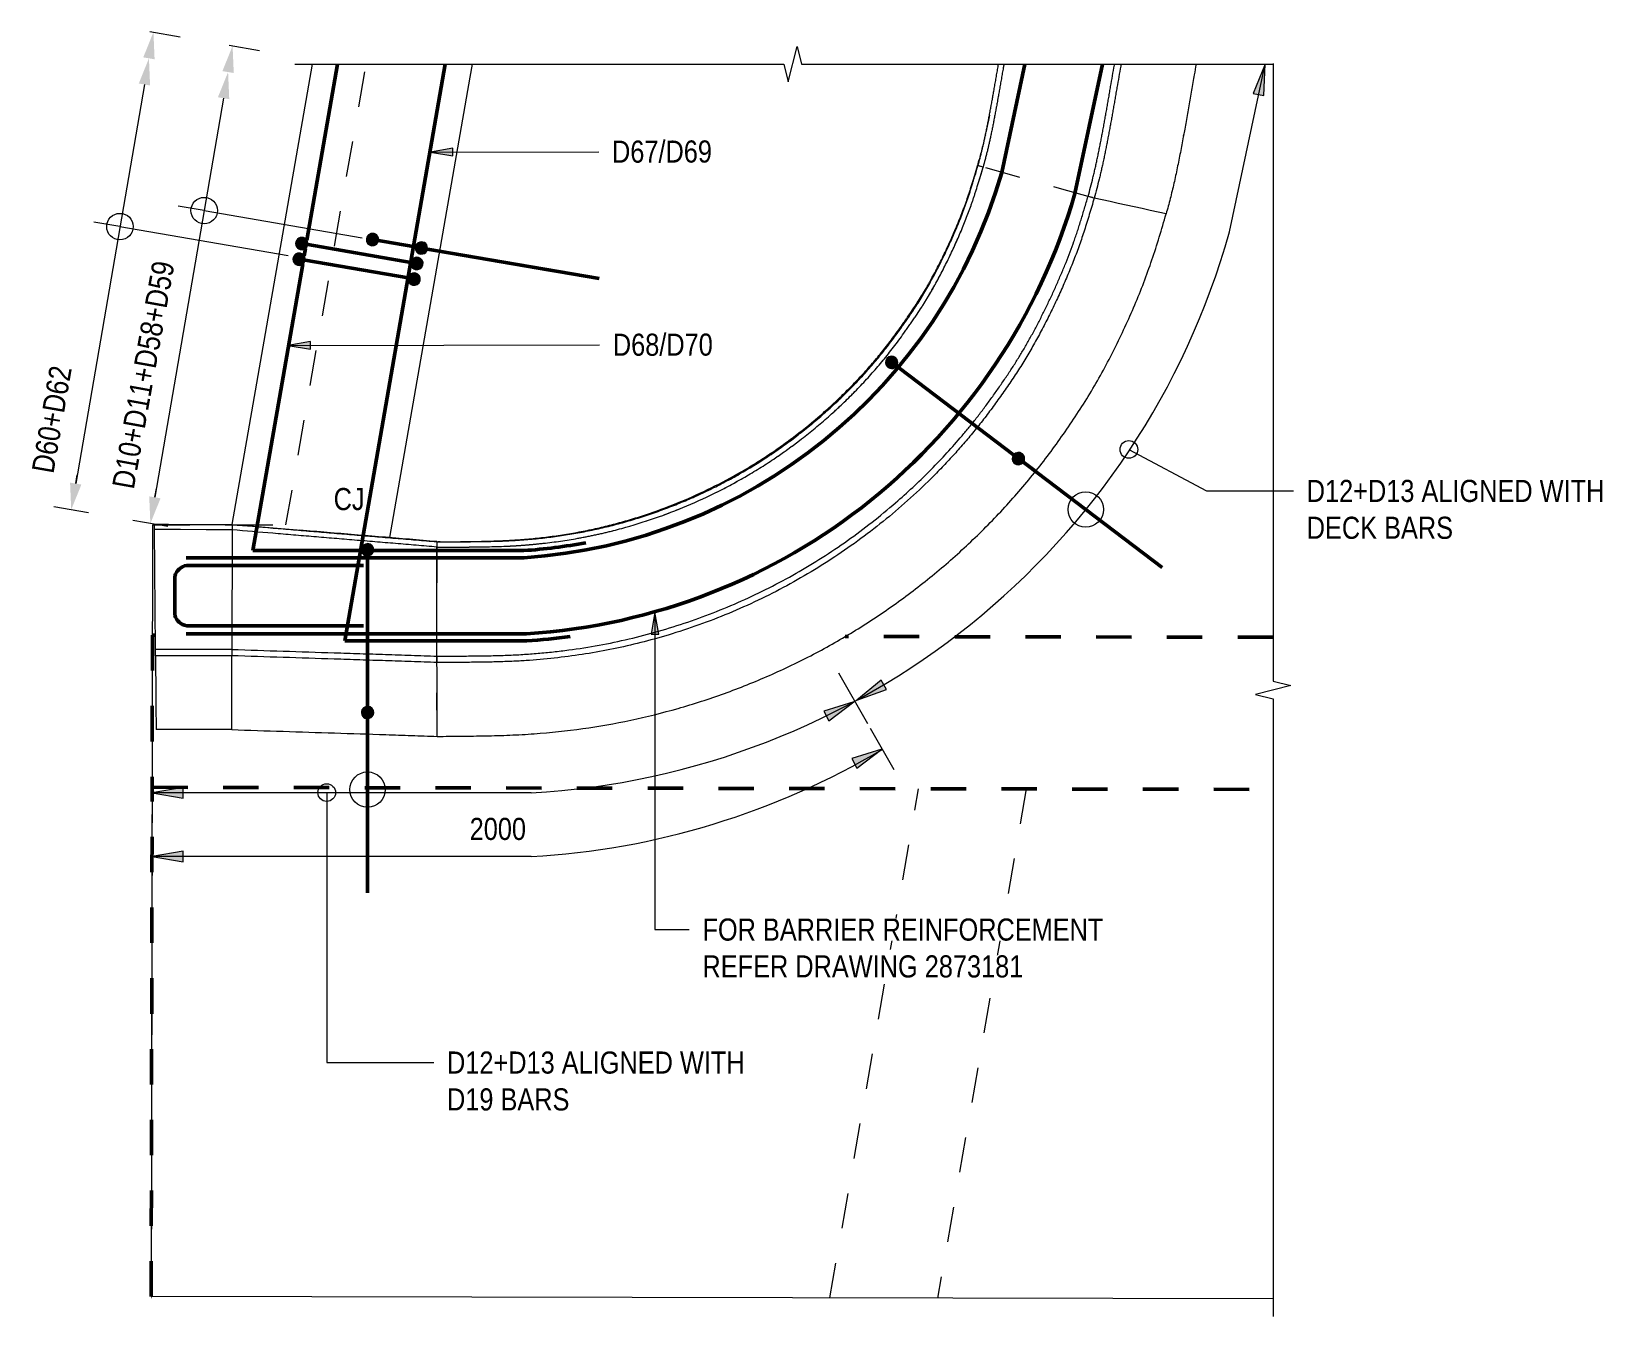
# Model space of a CAD drawing. Header units: metres. Extents: x 0 to 21, y 3 to 546.
# Drawn here: x 12.49 to 16.956, y 507.685 to 511.317 of the extents above; entities that cross this region are included whole.
import ezdxf

# ---------------------------------------------------------------- set-up
doc = ezdxf.new("R2010")
doc.units = ezdxf.units.M
doc.linetypes.add('JacobsDash', pattern=[0.0045, 0.003, -0.0015])
for name, color, linetype, lineweight in [('A-ANNO-NOTE', 7, 'Continuous', 9), ('A-DETL', 7, 'Continuous', 13), ('A-DETL-GENF', 7, 'Continuous', 9), ('A-FLOR', 7, 'Continuous', 50), ('A-FLOR-HDLN', 7, 'JacobsDash', 18), ('A-WALL', 7, 'Continuous', 50), ('G-ANNO-TEXT', 7, 'Continuous', 9), ('S-BEAM', 7, 'Continuous', 50), ('S-BEAM-HDLN', 7, 'JacobsDash', 18)]:
    doc.layers.add(name, color=color, linetype=linetype, lineweight=lineweight)
doc.styles.add('Arial Narrow_2', font='ARIALN.TTF', dxfattribs={"height": 0.0625})

# ---------------------------------------------------------------- blocks, each defined once
blk = doc.blocks.new('North_Wall - North_Wall-6845343-DRG-2873136 - DETAIL C')
at = {"layer": 'A-WALL', "lineweight": 13}
for p, q in [((-1141.9428, 509.9239), (-1141.7161, 511.2252)), ((-1141.2644, 511.2252), (-1141.2708, 511.1886)), ((-1141.2643, 511.2252), (-1141.2707, 511.1886)), ((-1141.2707, 511.1886), (-1141.4976, 509.8866)), ((-1141.2708, 511.1886), (-1141.4976, 509.8866)), ((-1141.9278, 509.9227), (-1141.5126, 509.8878))]:
    blk.add_line(p, q, dxfattribs=at)
at = {"layer": 'A-WALL', "lineweight": 13, "flags": 128}
for points in [[(-1141.9427, 509.9239), (-1141.9353, 509.9233), (-1141.9278, 509.9227)], [(-1141.5126, 509.8878), (-1141.5051, 509.8872), (-1141.4976, 509.8866)]]:
    blk.add_lwpolyline(points, dxfattribs=at)
blk = doc.blocks.new('B_Det_Reinf_Bar Section_2D - Reo Dot_Scale 25_Cog End-2355448-DRG-2873136 - DETAIL C')
at = {"layer": 'A-DETL-GENF'}
blk.add_hatch(color=256, dxfattribs=at).paths.add_polyline_path([(-1141.5586, 509.8348), (-1141.5541, 509.8358), (-1141.5501, 509.8379), (-1141.5467, 509.841), (-1141.5442, 509.8448), (-1141.5429, 509.8492), (-1141.5427, 509.8538), (-1141.5436, 509.8582), (-1141.5458, 509.8623), (-1141.5488, 509.8656), (-1141.5527, 509.8681), (-1141.557, 509.8695), (-1141.5616, 509.8697), (-1141.5661, 509.8687), (-1141.5701, 509.8666), (-1141.5735, 509.8635), (-1141.576, 509.8597), (-1141.5773, 509.8553), (-1141.5775, 509.8507), (-1141.5765, 509.8463), (-1141.5744, 509.8422), (-1141.5714, 509.8389), (-1141.5675, 509.8364), (-1141.5632, 509.835)])
for start, end in [(334.9467, 154.9467), (154.9467, 334.9467)]:
    blk.add_arc((-1141.5601, 509.8522), 0.0175, start, end, dxfattribs=at)
blk = doc.blocks.new('CS_DET_Rebar Tagging1 - Scale 50-7587887-DRG-2873136 - DETAIL C')
at = {"layer": 'A-DETL-GENF', "lineweight": 13}
blk.add_line((-1141.5601, 509.1741), (-1141.5601, 509.1018), dxfattribs=at)
blk.add_circle((-1141.5601, 509.1741), 0.05, dxfattribs=at)
blk = doc.blocks.new('CS_DET_Rebar Tagging1 - Scale 50-7587895-DRG-2873136 - DETAIL C')
at = {"layer": 'A-DETL-GENF', "lineweight": 13}
blk.add_line((-1139.5299, 509.9662), (-1139.506, 509.9481), dxfattribs=at)
blk.add_circle((-1139.5299, 509.9662), 0.05, dxfattribs=at)
blk = doc.blocks.new('B_Det_Reinf_Bar Section_2D - Reo Dot_Scale 25_Cog End-6466701-DRG-2873136 - DETAIL C')
at = {"layer": 'A-DETL-GENF'}
blk.add_hatch(color=256, dxfattribs=at).paths.add_polyline_path([(-1141.546, 510.7119), (-1141.5415, 510.7125), (-1141.5373, 510.7143), (-1141.5337, 510.7171), (-1141.5309, 510.7208), (-1141.5292, 510.725), (-1141.5286, 510.7295), (-1141.5292, 510.734), (-1141.531, 510.7383), (-1141.5338, 510.7419), (-1141.5374, 510.7446), (-1141.5416, 510.7464), (-1141.5462, 510.7469), (-1141.5507, 510.7463), (-1141.5549, 510.7445), (-1141.5585, 510.7417), (-1141.5613, 510.7381), (-1141.563, 510.7339), (-1141.5636, 510.7293), (-1141.563, 510.7248), (-1141.5612, 510.7206), (-1141.5584, 510.717), (-1141.5548, 510.7142), (-1141.5505, 510.7125)])
for start, end in [(105.2872, 285.2872), (285.2872, 105.2872)]:
    blk.add_arc((-1141.5461, 510.7294), 0.0175, start, end, dxfattribs=at)
blk = doc.blocks.new('T2DExtentArrowReinf1 - Extent-8597920-DRG-2873136 - DETAIL C')
at = {"layer": 'A-DETL-GENF'}
for p, q in [((-1141.9514, 511.2786), (-1141.8656, 511.2638)), ((-1141.967, 511.129), (-1142.1612, 510.0006)), ((-1142.0217, 510.8113), (-1141.5755, 510.7345)), ((-1142.1633, 509.9249), (-1142.1739, 509.9267))]:
    blk.add_line(p, q, dxfattribs=at)
blk = doc.blocks.new('T2DExtentArrowReinf1 - Extent-7587941-DRG-2873136 - DETAIL C')
at = {"layer": 'A-DETL-GENF'}
for p, q in [((-1142.1752, 511.3174), (-1142.0893, 511.3026)), ((-1142.1908, 511.1679), (-1142.385, 510.0395)), ((-1142.2599, 510.766), (-1141.7843, 510.6842)), ((-1142.3871, 509.9637), (-1142.3977, 509.9656))]:
    blk.add_line(p, q, dxfattribs=at)
blk = doc.blocks.new('CS_DET_BreakLine_ViewScale - Std Break-7449583-DRG-2873136 - DETAIL C')
at = {"layer": 'A-DETL-GENF'}
for p, q in [((-1140.3707, 511.1752), (-1140.3457, 511.2752)), ((-1140.3457, 511.2752), (-1140.3332, 511.2252)), ((-1141.766, 511.2252), (-1140.3832, 511.2252)), ((-1140.3832, 511.2252), (-1140.3707, 511.1752)), ((-1140.3332, 511.2252), (-1139.0002, 511.2252))]:
    blk.add_line(p, q, dxfattribs=at)
blk = doc.blocks.new('CS_DET_BreakLine_ViewScale - Std Break-7587857-DRG-2873136 - DETAIL C')
at = {"layer": 'A-DETL-GENF'}
for p, q in [((-1139.0003, 511.227), (-1139.0003, 509.4809)), ((-1138.9503, 509.4684), (-1139.0503, 509.4434)), ((-1139.0003, 509.4809), (-1138.9503, 509.4684)), ((-1139.0503, 509.4434), (-1139.0003, 509.4309)), ((-1139.0003, 509.4309), (-1139.0003, 507.6848))]:
    blk.add_line(p, q, dxfattribs=at)
blk = doc.blocks.new('CS_Arrowhead - CS_Arrowhead-2458042-DRG-2873136 - DETAIL C')
at = {"layer": 'A-ANNO-NOTE'}
blk.add_hatch(color=256, dxfattribs=at).paths.add_polyline_path([(-1139.026, 511.1364), (-1139.0562, 511.1428), (-1139.0229, 511.2252)])
at = {"layer": 'A-ANNO-NOTE', "lineweight": 13}
for p, q in [((-1139.0229, 511.2252), (-1139.0562, 511.1428)), ((-1139.026, 511.1364), (-1139.0229, 511.2252)), ((-1139.0562, 511.1428), (-1139.026, 511.1364))]:
    blk.add_line(p, q, dxfattribs=at)
blk = doc.blocks.new('CS_Arrowhead - CS_Arrowhead-6323874-DRG-2873136 - DETAIL C')
at = {"layer": 'A-ANNO-NOTE'}
blk.add_hatch(color=256, dxfattribs=at).paths.add_polyline_path([(-1140.0933, 509.4574), (-1140.1768, 509.4272), (-1140.1086, 509.4841)])
at = {"layer": 'A-ANNO-NOTE', "lineweight": 13}
for p, q in [((-1140.1086, 509.4841), (-1140.1768, 509.4272)), ((-1140.0933, 509.4574), (-1140.1086, 509.4841)), ((-1140.1768, 509.4272), (-1140.0933, 509.4574))]:
    blk.add_line(p, q, dxfattribs=at)

msp = doc.modelspace()

# ---------------------------------------------------------------- hatches: boundary and pattern name
at = {"layer": 'A-ANNO-NOTE', "lineweight": 5}
for points in [[(12.8376174, 511.2390481), (12.8343249, 511.3157177), (12.8055884, 511.244561), (12.8248954, 511.2412379)], [(13.061368, 511.2002013), (13.0580755, 511.2768709), (13.0293389, 511.2057142), (13.048646, 511.2023911)], [(12.8248954, 511.165135), (12.8216029, 511.2418046), (12.7928664, 511.1706479)], [(13.048646, 511.1262882), (13.0453535, 511.2029578), (13.0166169, 511.1318011)], [(12.6019364, 509.9655712), (12.6306729, 510.0367279), (12.5986439, 510.0422408)], [(12.825687, 509.9267244), (12.8544235, 509.9978811), (12.8223945, 510.0033939)]]:
    msp.add_hatch(color=256, dxfattribs=at).paths.add_polyline_path(points)
at = {"layer": 'G-ANNO-TEXT'}
for points in [[(13.6179335, 510.9768486), (13.6804559, 510.9659558), (13.6804109, 510.9879966)], [(13.2155799, 510.4300321), (13.2781023, 510.4191393), (13.2780573, 510.4411801)], [(14.252119, 509.6763747), (14.2410985, 509.6138747), (14.2631394, 509.6138747)]]:
    msp.add_hatch(color=256, dxfattribs=at).paths.add_polyline_path(points)

# ---------------------------------------------------------------- linework, layer by layer
at = {"layer": 'A-ANNO-NOTE'}
for p, q in [((12.9777013, 510.8113279), (12.9037882, 510.8240499)), ((12.7394765, 510.7660815), (12.6655634, 510.7788035)), ((12.6146584, 510.0394843), (12.6188991, 510.064122)), ((12.838409, 510.0006375), (12.8426496, 510.0252752)), ((12.6512119, 509.9570899), (12.552661, 509.9740525)), ((12.8749624, 509.9182431), (12.7764116, 509.9352057))]:
    msp.add_line(p, q, dxfattribs=at)
for centre in [(12.9779387, 510.811287), (12.9779387, 510.811287), (12.739714, 510.7660406), (12.739714, 510.7660406)]:
    msp.add_circle(centre, 0.0375, dxfattribs=at)
at = {"layer": 'A-DETL', "lineweight": 50}
for p, q in [((13.3548561, 511.2251648), (13.2682041, 510.7278029)), ((13.3753637, 509.5950065), (13.6593751, 511.2251648)), ((13.2708417, 510.7151746), (13.561886, 510.6644679)), ((13.5745267, 510.7086017), (13.4535383, 510.7294264)), ((13.264099, 510.7042403), (13.2604948, 510.6835533)), ((13.2632129, 510.6708619), (13.5543336, 510.620754)), ((14.0942383, 510.6190387), (13.591629, 510.7055483)), ((13.9561476, 510.6429168), (13.6087584, 510.7027098)), ((13.256358, 510.6598091), (13.1152716, 509.8500065)), ((15.2657118, 510.1209005), (14.9209928, 510.382319)), ((15.6859152, 509.8022383), (15.2795501, 510.1104062)), ((15.3273578, 510.0741511), (15.2933885, 510.0999118)), ((13.8812438, 509.8500065), (13.1152716, 509.8500065)), ((13.4395331, 509.4096142), (13.4395331, 509.8522466)), ((13.8894975, 509.5950065), (13.3753637, 509.5950065)), ((13.4395331, 508.8822466), (13.4395331, 509.3922466)), ((13.4395331, 509.3422466), (13.4395331, 509.3747492))]:
    msp.add_line(p, q, dxfattribs=at)
at = {"layer": 'A-DETL', "color": 252, "lineweight": 50, "true_color": 0x888888}
for p, q in [((15.2323264, 510.9188182), (15.2974424, 511.2251648)), ((15.4389176, 510.8592775), (15.5166893, 511.2251648)), ((13.8819155, 509.8300065), (12.9269155, 509.8300065)), ((12.8950618, 509.7776973), (12.8950618, 509.6677119)), ((13.4284702, 509.8076973), (12.9284702, 509.8076973)), ((13.4284702, 509.6377119), (12.9284702, 509.6377119)), ((13.888873, 509.6150065), (12.9269155, 509.6150065))]:
    msp.add_line(p, q, dxfattribs=at)
at = {"layer": 'A-DETL'}
for p, q in [((15.8759466, 510.7509568), (15.9767426, 511.2251648)), ((14.8538093, 509.3602385), (14.7717809, 509.5034039)), ((14.9283805, 509.2300881), (14.8612664, 509.3472234)), ((13.9021496, 509.1650065), (12.8305684, 509.1650065)), ((13.9021496, 508.9850065), (12.8305684, 508.9850065))]:
    msp.add_line(p, q, dxfattribs=at)
at = {"layer": 'A-DETL', "color": 252, "lineweight": 50, "true_color": 0x888888}
for centre, radius, start, end in [((13.7809018, 511.3371268), 1.5105018, 273.8344765, 343.9227251), ((13.7809018, 511.3371268), 1.7255018, 273.5875577, 343.9227251), ((12.9331882, 509.7688412), 0.0391414, 96.9231507, 166.9231507), ((12.9331882, 509.6765679), 0.0391414, 193.0768493, 263.0768493)]:
    msp.add_arc(centre, radius, start, end, dxfattribs=at)
at = {"layer": 'A-DETL'}
for centre, end in [((13.7809018, 511.3371268), 344.3689769), ((13.7809018, 511.1571268), 300.8019378)]:
    msp.add_arc(centre, 2.1755018, 273.1949363, end, dxfattribs=at)
at = {"layer": 'A-DETL', "lineweight": 50}
for radius, start, end in [(1.4905018, 273.8601265, 280.6487194), (1.7455018, 273.5669387, 277.6164689)]:
    msp.add_arc((13.7809018, 511.3371268), radius, start, end, dxfattribs=at)
at = {"layer": 'A-FLOR', "lineweight": 13}
for p, q in [((15.7461676, 511.0232082), (15.7467938, 511.0266168)), ((15.1795127, 510.9341751), (15.1650907, 510.9383478)), ((15.1651974, 510.9389287), (15.1678464, 510.9533482)), ((15.4936829, 510.8467309), (15.4763794, 510.8514041)), ((12.8287782, 507.7407078), (12.8328512, 509.9225861)), ((12.8328512, 509.9225861), (12.8371685, 509.9225886)), ((12.8372739, 509.9093552), (12.8371544, 509.9243574)), ((12.8399734, 509.5704811), (12.8372743, 509.9093056)), ((13.0568141, 509.9085153), (13.0561032, 509.5706246)), ((13.0568141, 509.9085153), (13.056672, 509.840977)), ((13.0568149, 509.9089127), (13.0568142, 509.9085838)), ((13.0568465, 509.9239139), (13.0568149, 509.9089127)), ((13.0694167, 509.9227247), (13.0706142, 509.9227254)), ((13.6364437, 509.8597296), (13.6365288, 509.8747295)), ((13.6445486, 509.8747664), (13.6386976, 509.8747349)), ((13.6356459, 509.6574482), (13.6364437, 509.8597296)), ((12.8401166, 509.5525072), (12.8399738, 509.5704315)), ((13.056102, 509.5700436), (13.0560642, 509.552071)), ((13.0561032, 509.5706021), (13.056102, 509.5700436)), ((13.6362733, 509.3458479), (13.6362606, 509.3480359)), ((13.6363959, 509.3247315), (13.6362999, 509.3412709)), ((15.9993447, 507.7347893), (12.8287782, 507.7407078))]:
    msp.add_line(p, q, dxfattribs=at)
at = {"layer": 'A-FLOR', "lineweight": 13, "flags": 128}
for points in [[(15.6969574, 510.801964), (15.6743768, 510.8069369), (15.6517958, 510.8119099), (15.6292143, 510.816883), (15.6066323, 510.8218562), (15.5840499, 510.8268295), (15.5614671, 510.8318029), (15.5388838, 510.8367764), (15.5163001, 510.84175), (15.4937154, 510.8467219)], [(13.0568149, 509.9089127), (12.9836142, 509.909066), (12.9104255, 509.9092124), (12.8372739, 509.9093552)], [(13.6352014, 509.8752346), (13.6352013, 509.8752612), (13.6352013, 509.8752878), (13.6352012, 509.8753145), (13.6352012, 509.8753411), (13.6352011, 509.8753677)], [(13.6352015, 509.8751547), (13.6352169, 509.8676497), (13.6352322, 509.8601448)], [(13.635629, 509.6657337), (13.635547, 509.7058959), (13.6353896, 509.7830203), (13.6352322, 509.8601448)], [(13.6358618, 509.5516472), (13.6357044, 509.6287716), (13.635646, 509.6573987)], [(13.056102, 509.5700436), (12.9480311, 509.5702683), (12.8399734, 509.5704811)], [(12.840117, 509.5524576), (12.8403008, 509.5293784), (12.8404851, 509.5062496), (12.8406693, 509.4831208), (12.8408536, 509.459992), (12.8410378, 509.4368631), (12.841222, 509.4137343), (12.8414063, 509.3906055), (12.8415905, 509.3674767), (12.8417748, 509.3443479)], [(13.0556263, 509.3439162), (13.0556749, 509.3670445), (13.0557236, 509.3901728), (13.0557723, 509.4133011), (13.0558209, 509.4364294), (13.0558696, 509.4595577), (13.0559182, 509.4826861), (13.0559669, 509.5058144), (13.0560155, 509.5289427), (13.0560642, 509.552071)], [(13.6358621, 509.5515231), (13.6358802, 509.5426602), (13.6358985, 509.5336732)], [(13.6363248, 509.3248312), (13.6362774, 509.3480359), (13.6362301, 509.3712406), (13.6361827, 509.3944452), (13.6361353, 509.4176499), (13.636088, 509.4408546), (13.6360406, 509.4640592), (13.6359933, 509.4872639), (13.6359459, 509.5104685), (13.6358988, 509.5335525)]]:
    msp.add_lwpolyline(points, dxfattribs=at)
at = {"layer": 'A-FLOR', "lineweight": 13}
for points, knots in [([(15.1650907, 510.9383478), (15.1670742, 510.9454536), (15.1695034, 510.9544311), (15.1723405, 510.9653298), (15.1742203, 510.9726646), (15.1764639, 510.9816321), (15.178546, 510.9902583), (15.1801214, 510.9969832), (15.1816203, 511.0035202), (15.1835914, 511.0123916), (15.1856849, 511.02215), (15.1874428, 511.0305094), (15.1892528, 511.0392071), (15.1914194, 511.0497823), (15.1939122, 511.0622499), (15.1962455, 511.0742567), (15.1986965, 511.0872198), (15.2006226, 511.0975969), (15.2019461, 511.1047729), (15.2028467, 511.1096643), (15.2039382, 511.115607), (15.2049663, 511.1212435), (15.2057534, 511.125592), (15.20651, 511.1297983), (15.2074848, 511.1352699), (15.2086971, 511.1421391), (15.2099651, 511.1493674), (15.2116739, 511.1591405), (15.2138408, 511.1715807), (15.2160578, 511.1843215), (15.2178692, 511.1947077), (15.219668, 511.2050035), (15.2214491, 511.2151815), (15.2227666, 511.2227146), (15.2232013, 511.2252006)], [-1, -1, -1, -1, -0.9990234375, -0.99877929688, -0.99853515625, -0.998046875, -0.99755859375, -0.99731445312, -0.9970703125, -0.99658203125, -0.99609375, -0.99584960938, -0.99560546875, -0.9951171875, -0.99462890625, -0.994140625, -0.99365234375, -0.9931640625, -0.99304199219, -0.99291992188, -0.99267578125, -0.99243164062, -0.99230957031, -0.9921875, -0.99194335938, -0.99169921875, -0.99145507812, -0.9912109375, -0.99072265625, -0.990234375, -0.98999023438, -0.98974609375, -0.9892578125, -0.9890162412, -0.9890162412, -0.9890162412, -0.9890162412]), ([(15.238423, 511.2251746), (15.2378319, 511.2217933), (15.2363587, 511.2133699), (15.2339748, 511.1997474), (15.2312563, 511.1841756), (15.2285922, 511.1688642), (15.2264251, 511.1564238), (15.2247145, 511.14664), (15.2234448, 511.1394017), (15.222229, 511.1325125), (15.22125, 511.1270175), (15.2204892, 511.1227878), (15.2196986, 511.1184198), (15.218667, 511.1127644), (15.2175735, 511.1068111), (15.2166721, 511.101915), (15.2153464, 511.0947274), (15.2134152, 511.0843224), (15.2109528, 511.0712985), (15.2086027, 511.0592055), (15.2060953, 511.046665), (15.2039174, 511.0360347), (15.2020996, 511.0272996), (15.200332, 511.0188938), (15.1982221, 511.009059), (15.1962288, 511.0000874), (15.1947081, 510.9934555), (15.1931118, 510.9866408), (15.1910041, 510.977909), (15.1887365, 510.9688456), (15.1868382, 510.9614389), (15.1839724, 510.9504296), (15.1815177, 510.9413579), (15.1795127, 510.9341751)], [0.98892865394, 0.98892865394, 0.98892865394, 0.98892865394, 0.9892578125, 0.98974609375, 0.990234375, 0.99072265625, 0.9912109375, 0.99145507812, 0.99169921875, 0.99194335938, 0.9921875, 0.99230957031, 0.99243164062, 0.99267578125, 0.99291992188, 0.99304199219, 0.9931640625, 0.99365234375, 0.994140625, 0.99462890625, 0.9951171875, 0.99560546875, 0.99584960938, 0.99609375, 0.99658203125, 0.9970703125, 0.99731445312, 0.99755859375, 0.998046875, 0.99853515625, 0.99877929688, 0.9990234375, 1, 1, 1, 1]), ([(15.4763459, 510.8514131), (15.4787928, 510.8601789), (15.4835534, 510.8777784), (15.4892138, 510.9000285), (15.4928978, 510.9152861), (15.4949262, 510.9239441), (15.4968943, 510.9325278), (15.499344, 510.9435609), (15.5022745, 510.957228), (15.5052486, 510.9714555), (15.5081454, 510.9855911), (15.5109517, 510.9996246), (15.5136458, 511.0134893), (15.5163444, 511.0277651), (15.5190572, 511.0423884), (15.5213621, 511.0549132), (15.5231277, 511.0645895), (15.5244051, 511.0716672), (15.5256803, 511.0788259), (15.5273992, 511.088567), (15.5295844, 511.1010546), (15.5322106, 511.1161296), (15.5348646, 511.1313832), (15.5375466, 511.1467457), (15.5411032, 511.1670688), (15.5455005, 511.1922243), (15.5491575, 511.2132651), (15.5510677, 511.2242784), (15.5512202, 511.2251577)], [-1, -1, -1, -1, -0.9990234375, -0.998046875, -0.99755859375, -0.99731445312, -0.9970703125, -0.99658203125, -0.99609375, -0.99560546875, -0.9951171875, -0.99462890625, -0.994140625, -0.99365234375, -0.9931640625, -0.99267578125, -0.99243164062, -0.9921875, -0.99194335938, -0.99169921875, -0.9912109375, -0.99072265625, -0.990234375, -0.98974609375, -0.9892578125, -0.98828125, -0.9873046875, -0.98721999468, -0.98721999468, -0.98721999468, -0.98721999468]), ([(15.5694604, 511.2251534), (15.5691391, 511.2233004), (15.5670592, 511.2113066), (15.5632324, 511.1892889), (15.5588326, 511.1641191), (15.5552766, 511.143799), (15.5525967, 511.1284488), (15.5499433, 511.1131983), (15.5473158, 511.0981159), (15.5446888, 511.0831037), (15.5425495, 511.0710151), (15.5408373, 511.0615282), (15.5390649, 511.051815), (15.5367581, 511.0392798), (15.5340368, 511.0246107), (15.5313246, 511.0102624), (15.5286104, 510.9962944), (15.5257865, 510.9821731), (15.5228738, 510.9679598), (15.5198853, 510.9536635), (15.516931, 510.939885), (15.5144548, 510.9287323), (15.5124606, 510.9200346), (15.5104071, 510.9112693), (15.50668, 510.8958338), (15.5009653, 510.8733703), (15.4961555, 510.855589), (15.4936829, 510.8467309)], [0.98712638409, 0.98712638409, 0.98712638409, 0.98712638409, 0.9873046875, 0.98828125, 0.9892578125, 0.98974609375, 0.990234375, 0.99072265625, 0.9912109375, 0.99169921875, 0.9921875, 0.99243164062, 0.99267578125, 0.9931640625, 0.99365234375, 0.994140625, 0.99462890625, 0.9951171875, 0.99560546875, 0.99609375, 0.99658203125, 0.9970703125, 0.99731445312, 0.99755859375, 0.998046875, 0.9990234375, 1, 1, 1, 1]), ([(15.7815614, 511.2251792), (15.7798415, 511.2152515), (15.7755644, 511.1905504), (15.7687511, 511.1513894), (15.761042, 511.1074275), (15.7546932, 511.0708216), (15.749756, 511.0428175), (15.7473161, 511.0294607), (15.746206, 511.0234174)], [0.986348937793, 0.986348937793, 0.986348937793, 0.986348937793, 0.987302288084, 0.988713144963, 0.990124001843, 0.991534858722, 0.992240287162, 0.992822939132, 0.992822939132, 0.992822939132, 0.992822939132]), ([(15.1973854, 511.0810429), (15.1961902, 511.0748754), (15.1931852, 511.0594649), (15.1900041, 511.0441279), (15.1880095, 511.0349604)], [-0.005737704918, -0.005737704918, -0.005737704918, -0.005737704918, -0.004918032787, -0.003688524591, -0.003688524591, -0.003688524591, -0.003688524591]), ([(15.7461676, 511.0232082), (15.7459465, 511.0220045), (15.7430337, 511.0061662), (15.7373744, 510.9756646), (15.7285201, 510.9319484), (15.7191865, 510.8884079), (15.708626, 510.8450734), (15.7009554, 510.8163129), (15.6969505, 510.8019655)], [0.992829661717, 0.992829661717, 0.992829661717, 0.992829661717, 0.992945715602, 0.994356572482, 0.995767429361, 0.997178286241, 0.99858914312, 1, 1, 1, 1]), ([(13.6364437, 509.8597296), (13.647378, 509.8597562), (13.6689517, 509.8598188), (13.6956003, 509.8599483), (13.7168416, 509.8600901), (13.7376711, 509.8602633), (13.7628625, 509.8605593), (13.791637, 509.8611091), (13.8186061, 509.8619109), (13.8399964, 509.8628371), (13.8564015, 509.8637425), (13.8727074, 509.8647779), (13.893222, 509.8663312), (13.9260086, 509.8693506), (13.9670143, 509.8741251), (14.0156326, 509.8813962), (14.0637908, 509.8902279), (14.1113103, 509.9005974), (14.1735805, 509.916435), (14.2510668, 509.9404135), (14.3427551, 509.9755911), (14.4317162, 510.0165981), (14.5027576, 510.0552869), (14.5575996, 510.0888776), (14.5978822, 510.1154803), (14.6375241, 510.1436217), (14.6765131, 510.1732774), (14.7145379, 510.2042123), (14.7514479, 510.2362957), (14.7871317, 510.2694424), (14.8158188, 510.2979257), (14.8381094, 510.3212041), (14.8544155, 510.3388254), (14.8703301, 510.356635), (14.8858177, 510.3745941), (14.9007934, 510.3926038), (14.915382, 510.410818), (14.9300184, 510.4297627), (14.9447451, 510.4494862), (14.9571666, 510.4666517), (14.9671535, 510.4807567), (14.9746311, 510.4914663), (14.9821872, 510.5024325), (14.9918841, 510.5167074), (15.0008555, 510.5302514), (15.0092468, 510.5433019), (15.0152796, 510.5528893), (15.0210519, 510.5622765), (15.0284147, 510.5745481), (15.0377512, 510.5906616), (15.0485489, 510.6101425), (15.0589818, 510.6297045), (15.0722743, 510.6554785), (15.0850668, 510.6815698), (15.0975513, 510.7083357), (15.1096291, 510.7351244), (15.1236773, 510.7680658), (15.1363675, 510.8004319), (15.1443475, 510.8223448), (15.1487393, 510.8348938), (15.1519794, 510.8444034), (15.155126, 510.8538959), (15.1592913, 510.8668097), (15.164814, 510.8845336), (15.1718832, 510.9080215), (15.1769518, 510.9252008), (15.1795837, 510.9341392)], [0, 0, 0, 0, 0.012195122, 0.0243902439, 0.0304878049, 0.0365853659, 0.0487804878, 0.0609756098, 0.0731707317, 0.0853658537, 0.0914634146, 0.0975609756, 0.1097560976, 0.1219512195, 0.1463414634, 0.1707317073, 0.1951219512, 0.2195121951, 0.243902439, 0.2926829268, 0.3414634146, 0.3902439024, 0.4390243902, 0.4634146341, 0.487804878, 0.512195122, 0.5365853659, 0.5609756098, 0.5853658537, 0.6097560976, 0.6341463415, 0.6463414634, 0.6585365854, 0.6707317073, 0.6829268293, 0.6951219512, 0.7073170732, 0.7195121951, 0.7317073171, 0.743902439, 0.75, 0.756097561, 0.762195122, 0.7682926829, 0.7804878049, 0.7865853659, 0.7926829268, 0.7987804878, 0.8048780488, 0.8170731707, 0.8292682927, 0.8399390244, 0.8506097561, 0.8719512195, 0.8826219512, 0.8932926829, 0.9146341463, 0.9359756098, 0.9466463415, 0.9519817073, 0.9573170732, 0.962652439, 0.9679878049, 0.9786585366, 0.9893292683, 0.9999386904, 0.9999386904, 0.9999386904, 0.9999386904]), ([(13.6388298, 509.8747353), (13.6487123, 509.8747605), (13.6689969, 509.8748215), (13.6942316, 509.8749437), (13.7149592, 509.8750804), (13.7353174, 509.875246), (13.7599289, 509.8755253), (13.7880701, 509.8760397), (13.8144423, 509.8767847), (13.8394946, 509.8778163), (13.8631091, 509.8791507), (13.8868666, 509.8808749), (13.9185627, 509.8836803), (13.958226, 509.8881351), (14.0052897, 509.8949354), (14.051904, 509.9032046), (14.0979699, 509.9129346), (14.1431836, 509.9240634), (14.1881718, 509.9367479), (14.2329954, 509.950993), (14.2775668, 509.9667694), (14.3217043, 509.9840038), (14.3652607, 510.0026368), (14.4080911, 510.0226098), (14.450063, 510.0438676), (14.5048536, 510.0739106), (14.5577057, 510.1064042), (14.6091095, 510.1416492), (14.6471425, 510.1695846), (14.6844066, 510.1988341), (14.7206917, 510.2292308), (14.755874, 510.2606701), (14.7898511, 510.2930673), (14.8226893, 510.3264918), (14.8540521, 510.3606062), (14.8788838, 510.3895486), (14.8977623, 510.4127741), (14.911847, 510.4307376), (14.9260277, 510.4494511), (14.9379608, 510.4657092), (14.947599, 510.4791321), (14.9548488, 510.4893723), (14.9620887, 510.4997391), (14.9694137, 510.5103647), (14.9764833, 510.5207621), (14.9832047, 510.5308056), (14.9895987, 510.5405311), (14.9977438, 510.5531633), (15.0053927, 510.565411), (15.0125098, 510.5772134), (15.0196467, 510.5893268), (15.0286492, 510.6051255), (15.0377398, 510.6217648), (15.0450664, 510.6355763), (15.0524212, 510.6497027), (15.0614705, 510.6675776), (15.0720595, 510.6892921), (15.0824499, 510.7114079), (15.0925263, 510.7336769), (15.1020521, 510.7556034), (15.1110911, 510.7773406), (15.1196016, 510.7988041), (15.1261909, 510.8163138), (15.1311594, 510.8300992), (15.134788, 510.8404701), (15.1377509, 510.8491952), (15.1400756, 510.8562006), (15.1423561, 510.8631803), (15.1452718, 510.8722991), (15.1489233, 510.8840066), (15.1527242, 510.8964506), (15.1580055, 510.9140286), (15.1622218, 510.9283163), (15.1651686, 510.9383261)], [0.0008566807, 0.0008566807, 0.0008566807, 0.0008566807, 0.0119047619, 0.0238095238, 0.0297619048, 0.0357142857, 0.0476190476, 0.0595238095, 0.0714285714, 0.0833333333, 0.0952380952, 0.1071428571, 0.119047619, 0.1428571429, 0.1666666667, 0.1904761905, 0.2142857143, 0.2380952381, 0.2619047619, 0.2857142857, 0.3095238095, 0.3333333333, 0.3571428571, 0.380952381, 0.4047619048, 0.4285714286, 0.4761904762, 0.5, 0.5238095238, 0.5476190476, 0.5714285714, 0.5952380952, 0.619047619, 0.6428571429, 0.6666666667, 0.6904761905, 0.7023809524, 0.7142857143, 0.7261904762, 0.7380952381, 0.744047619, 0.75, 0.755952381, 0.7619047619, 0.7678571429, 0.7738095238, 0.7797619048, 0.7857142857, 0.7976190476, 0.8035714286, 0.8095238095, 0.8214285714, 0.8333333333, 0.8392857143, 0.8452380952, 0.8571428571, 0.869047619, 0.880952381, 0.8928571429, 0.9047619048, 0.9166666667, 0.9285714286, 0.9404761905, 0.9464285714, 0.9523809524, 0.9583333333, 0.9613095238, 0.9642857143, 0.9702380952, 0.9761904762, 0.9821428571, 0.9880952381, 1, 1, 1, 1]), ([(13.7019867, 509.8753274), (13.7123009, 509.8754478), (13.7328577, 509.8757115), (13.7623005, 509.8762186), (13.7904176, 509.8769016), (13.8124773, 509.8776635), (13.8294087, 509.8784122), (13.8418239, 509.8790491), (13.8539062, 509.8797625), (13.8696949, 509.8808243), (13.8895637, 509.8823961), (13.9213434, 509.8854149), (13.9611048, 509.8901336), (14.0082837, 509.8972456), (14.0549961, 509.90582), (14.1011445, 509.9158464), (14.146471, 509.9272749), (14.1914535, 509.9402238), (14.251239, 509.9595707), (14.3252312, 509.9875321), (14.4116704, 510.0266377), (14.4808322, 510.0634782), (14.5342631, 510.095405), (14.5734239, 510.120602), (14.611838, 510.1471484), (14.6623219, 510.1845046), (14.7112824, 510.2244771), (14.7580051, 510.266484), (14.7918608, 510.2989481), (14.8245396, 510.3323867), (14.8558277, 510.3665795), (14.8855852, 510.401414), (14.9087004, 510.4304968), (14.9273017, 510.4551518), (14.9413778, 510.4744221), (14.9532094, 510.4911084), (14.9627355, 510.5048232), (14.9723286, 510.5188152), (14.9841717, 510.5364361), (14.9968751, 510.5559901), (15.0085444, 510.5747032), (15.0173629, 510.589519), (15.0243226, 510.6016291), (15.0313867, 510.6141848), (15.0403135, 510.6305703), (15.0511072, 510.65118), (15.0618218, 510.6724228), (15.072326, 510.6940364), (15.0825676, 510.7159203), (15.092577, 510.7381202), (15.1021542, 510.7602153), (15.1111778, 510.7819611), (15.1197248, 510.8035367), (15.1276973, 510.8247199), (15.1338216, 510.8419478), (15.1385045, 510.8557324), (15.1413746, 510.864439), (15.1436227, 510.8714208), (15.1458295, 510.8783849), (15.1497909, 510.8911433), (15.1558128, 510.9112249), (15.1610478, 510.9292275), (15.1637868, 510.9387114)], [0.0238095238, 0.0238095238, 0.0238095238, 0.0238095238, 0.0357142857, 0.0476190476, 0.0595238095, 0.0714285714, 0.0773809524, 0.0833333333, 0.0892857143, 0.0952380952, 0.1071428571, 0.119047619, 0.1428571429, 0.1666666667, 0.1904761905, 0.2142857143, 0.2380952381, 0.2619047619, 0.2857142857, 0.3333333333, 0.380952381, 0.4285714286, 0.4523809524, 0.4761904762, 0.5, 0.5238095238, 0.5714285714, 0.5952380952, 0.619047619, 0.6428571429, 0.6666666667, 0.6904761905, 0.7142857143, 0.7261904762, 0.7380952381, 0.75, 0.755952381, 0.7619047619, 0.7738095238, 0.7857142857, 0.7976190476, 0.8095238095, 0.8154761905, 0.8214285714, 0.8333333333, 0.8452380952, 0.8571428571, 0.869047619, 0.880952381, 0.8928571429, 0.9047619048, 0.9166666667, 0.9285714286, 0.9404761905, 0.9523809524, 0.9583333333, 0.9642857143, 0.9672619048, 0.9702380952, 0.9761904762, 0.9880952381, 1, 1, 1, 1]), ([(13.6358682, 509.551571), (13.6517961, 509.5516104), (13.6836005, 509.5517125), (13.7313463, 509.5520069), (13.7781289, 509.5525667), (13.815896, 509.5534838), (13.8454428, 509.55462), (13.8672872, 509.5556959), (13.8889477, 509.5570242), (13.9179142, 509.5591497), (13.9540673, 509.5624539), (14.0406901, 509.5724338), (14.140579, 509.5900187), (14.2522101, 509.6183811), (14.3625801, 509.6524015), (14.4976105, 509.7050766), (14.6523419, 509.7833237), (14.7734412, 509.8606157), (14.8659988, 509.9298014), (14.9440262, 509.9941506), (15.0126079, 510.0580157), (15.0723562, 510.1201569), (15.1080599, 510.1602156), (15.1354913, 510.1928825), (15.1555138, 510.2177241), (15.1752301, 510.2431937), (15.1946879, 510.2692943), (15.210751, 510.2915921), (15.2234814, 510.3096866), (15.2329941, 510.323406), (15.2423616, 510.3371289), (15.2514721, 510.3507044), (15.2603225, 510.3641493), (15.2689413, 510.3775309), (15.2773365, 510.390878), (15.2854842, 510.4041623), (15.2934544, 510.4175122), (15.3039952, 510.4356295), (15.3169399, 510.4587287), (15.3321841, 510.4872151), (15.3470759, 510.5162436), (15.3614756, 510.5455252), (15.3754645, 510.5751952), (15.3889606, 510.605056), (15.4018362, 510.6348837), (15.4140992, 510.6647542), (15.4256958, 510.6945976), (15.4347289, 510.7193305), (15.4416518, 510.7392632), (15.4466869, 510.7542617), (15.4515887, 510.7693834), (15.4581305, 510.7901909), (15.4663141, 510.8172201), (15.4730044, 510.8399306), (15.4764217, 510.8515436)], [0.0002359305, 0.0002359305, 0.0002359305, 0.0002359305, 0.0178571429, 0.0357142857, 0.0535714286, 0.0714285714, 0.0803571429, 0.0892857143, 0.0982142857, 0.1071428571, 0.125, 0.1428571429, 0.2142857143, 0.25, 0.2857142857, 0.3571428571, 0.4285714286, 0.5, 0.5357142857, 0.5714285714, 0.625, 0.6517857143, 0.6785714286, 0.6919642857, 0.7053571429, 0.71875, 0.7321428571, 0.7455357143, 0.7522321429, 0.7589285714, 0.765625, 0.7723214286, 0.7790178571, 0.7857142857, 0.7924107143, 0.7991071429, 0.8058035714, 0.8125, 0.8258928571, 0.8392857143, 0.8526785714, 0.8660714286, 0.8794642857, 0.8928571429, 0.90625, 0.9196428571, 0.9330357143, 0.9464285714, 0.953125, 0.9598214286, 0.9665178571, 0.9732142857, 0.9866071429, 1, 1, 1, 1]), ([(15.4937154, 510.8467219), (15.4889841, 510.830643), (15.4820694, 510.8071922), (15.4729659, 510.7774277), (15.4661445, 510.7559381), (15.4591744, 510.7349446), (15.4494742, 510.707107), (15.4365366, 510.6724537), (15.4196449, 510.6306979), (15.4015717, 510.5890414), (15.3823761, 510.5474418), (15.3623354, 510.5064613), (15.3414542, 510.4661446), (15.3234332, 510.4334109), (15.308711, 510.4080008), (15.2937737, 510.38313), (15.2780059, 510.3582696), (15.261355, 510.3331662), (15.2483659, 510.3140606), (15.2350878, 510.2949495), (15.2217378, 510.2761242), (15.2082748, 510.2575592), (15.1901678, 510.2331807), (15.1672803, 510.203535), (15.1390538, 510.1689447), (15.109737, 510.1349952), (15.0794073, 510.1017118), (15.0377029, 510.0582671), (14.9834254, 510.0058942), (14.9150571, 509.9462716), (14.8437158, 509.8900238), (14.7698416, 509.8375543), (14.693588, 509.7890893), (14.5885052, 509.7297255), (14.4786402, 509.6783153), (14.3652731, 509.6352637), (14.2824499, 509.608487), (14.2023171, 509.5867931), (14.1248475, 509.5695851), (14.0464371, 509.5557884), (13.9672476, 509.5454015), (13.9009243, 509.5395637), (13.8478684, 509.5366548), (13.807212, 509.5352424), (13.7653706, 509.5344167), (13.7225563, 509.5339807), (13.6791817, 509.5337272), (13.6503196, 509.5336366), (13.6359055, 509.5336001)], [0, 0, 0, 0, 0.0185185185, 0.0277777778, 0.037037037, 0.0462962963, 0.0555555556, 0.0740740741, 0.0925925926, 0.1111111111, 0.1296296296, 0.1481481481, 0.1666666667, 0.1851851852, 0.1944444444, 0.2037037037, 0.2222222222, 0.2314814815, 0.2407407407, 0.25, 0.2592592593, 0.2685185185, 0.2777777778, 0.2962962963, 0.3148148148, 0.3333333333, 0.3518518519, 0.3703703704, 0.4074074074, 0.4444444444, 0.4814814815, 0.5185185185, 0.5555555556, 0.5925925926, 0.6666666667, 0.7037037037, 0.7407407407, 0.7731481481, 0.8055555556, 0.837962963, 0.8703703704, 0.9027777778, 0.9189814815, 0.9351851852, 0.9513888889, 0.9675925926, 0.9837962963, 0.9997338865, 0.9997338865, 0.9997338865, 0.9997338865]), ([(13.6363959, 509.3247315), (13.6591408, 509.3248823), (13.704666, 509.3252339), (13.7730813, 509.3260802), (13.8418046, 509.3279345), (13.9336991, 509.3330699), (14.0480621, 509.3453475), (14.1839504, 509.3691034), (14.317826, 509.4022387), (14.4488878, 509.4446675), (14.5766599, 509.495812), (14.7006166, 509.5554169), (14.8200937, 509.6233817), (14.9344112, 509.6995144), (15.0431267, 509.7832116), (15.1459226, 509.8739425), (15.2422646, 509.9713706), (15.3165744, 510.0579877), (15.3719568, 510.1304207), (15.4248897, 510.2045769), (15.475024, 510.2807002), (15.5198633, 510.3599322), (15.551331, 510.4205171), (15.5808709, 510.4819998), (15.617766, 510.5651397), (15.6505742, 510.6499628), (15.6779968, 510.7364242), (15.6906255, 510.7801025), (15.6969574, 510.801964)], [0, 0, 0, 0, 0.025, 0.05, 0.075, 0.1, 0.15, 0.2, 0.25, 0.3, 0.35, 0.4, 0.45, 0.5, 0.55, 0.6, 0.65, 0.7, 0.725, 0.75, 0.8, 0.825, 0.85, 0.875, 0.9, 0.95, 0.975, 1, 1, 1, 1]), ([(12.8371544, 509.9243574), (12.8724732, 509.9242887), (12.945179, 509.9241472), (13.0184252, 509.9239969), (13.0562956, 509.9239151), (13.0567656, 509.9239141)], [0.00174351302, 0.00174351302, 0.00174351302, 0.00174351302, 0.03173450163, 0.06346900326, 0.06386783094, 0.06386783094, 0.06386783094, 0.06386783094]), ([(13.6352322, 509.8601448), (13.6161425, 509.8617959), (13.5770936, 509.8651074), (13.5187381, 509.8699843), (13.4604284, 509.8747955), (13.4025896, 509.8795703), (13.3451748, 509.8843611), (13.2876261, 509.8891787), (13.2299939, 509.894016), (13.1530857, 509.9004794), (13.0953497, 509.9053327), (13.0568142, 509.9085651)], [0, 0, 0, 0, 0.1, 0.2, 0.3, 0.4, 0.5, 0.6, 0.7, 0.8, 1, 1, 1, 1]), ([(13.0568457, 509.9235672), (13.0953762, 509.9203354), (13.1531027, 509.9154829), (13.2299964, 509.9090204), (13.2876164, 509.9041839), (13.345151, 509.899367), (13.4025448, 509.8945771), (13.4603846, 509.8898027), (13.5089641, 509.8857954), (13.5478893, 509.882553), (13.5867848, 509.8792899), (13.6161396, 509.8768056), (13.6352015, 509.8751547)], [0, 0, 0, 0, 0.2, 0.3, 0.4, 0.5, 0.6, 0.7, 0.8, 0.85, 0.9, 1, 1, 1, 1]), ([(13.0560642, 509.552071), (13.0555665, 509.5520721), (12.9835829, 509.5522275), (12.9115872, 509.5523682), (12.8401166, 509.5525072)], [-0.06389148011, -0.06389148011, -0.06389148011, -0.06389148011, -0.06346900326, -0.0027812288, -0.0027812288, -0.0027812288, -0.0027812288]), ([(13.6358985, 509.5336732), (13.6118442, 509.534509), (13.5632363, 509.5361934), (13.4905522, 509.5385738), (13.4179439, 509.5408665), (13.3215811, 509.5439353), (13.2009367, 509.5478828), (13.1043734, 509.5510672), (13.0560654, 509.5526541)], [-1, -1, -1, -1, -0.875, -0.75, -0.625, -0.5, -0.25, 0, 0, 0, 0]), ([(13.0561032, 509.5706246), (13.104404, 509.5690379), (13.2009484, 509.5658542), (13.3215621, 509.5619074), (13.4178883, 509.5588389), (13.4904951, 509.5565471), (13.5631961, 509.5541656), (13.6118168, 509.552484), (13.6358618, 509.5516472)], [0, 0, 0, 0, 0.25, 0.5, 0.625, 0.75, 0.875, 1, 1, 1, 1]), ([(13.0556261, 509.3438532), (13.1040211, 509.3422629), (13.2008102, 509.3390731), (13.3460081, 509.3343153), (13.4670218, 509.3305305), (13.5637559, 509.327356), (13.6121147, 509.3256695), (13.6363248, 509.3248312)], [0, 0, 0, 0, 0.25, 0.5, 0.75, 0.875, 1, 1, 1, 1])]:
    msp.add_open_spline(points, degree=3, knots=knots, dxfattribs=at)
for points in [[(15.1859855, 511.0258047), (15.1832465, 511.0136133), (15.1774363, 510.9893636), (15.1711346, 510.9653161), (15.1678464, 510.9533482)], [(15.1650068, 510.9383712), (15.1647924, 510.938431), (15.1643748, 510.9385474), (15.1639792, 510.9386577), (15.1637868, 510.9387114)], [(13.6352011, 509.8753677), (13.6094011, 509.8775763), (13.5577969, 509.8819552), (13.4803683, 509.8883663), (13.4029477, 509.8947459), (13.3255431, 509.9012175), (13.2739314, 509.9055416), (13.248125, 509.9077104)], [(13.6365288, 509.8747295), (13.6372523, 509.8747313), (13.6379753, 509.8747331), (13.6386975, 509.8747349)], [(13.0556263, 509.3439162), (12.9843424, 509.3440699), (12.9130582, 509.3442092), (12.8417748, 509.3443479)]]:
    msp.add_open_spline(points, degree=3, dxfattribs=at)
at = {"layer": 'A-FLOR-HDLN', "lineweight": 13}
for p, q in [((13.2088679, 509.9228064), (13.435769, 511.2251648)), ((12.8372181, 509.9225886), (13.0568084, 509.9227173)), ((13.0568795, 509.9227174), (13.0663048, 509.9227229)), ((13.067482, 509.9227236), (13.0693671, 509.9227247)), ((13.0714458, 509.9227259), (13.2088679, 509.9228064))]:
    msp.add_line(p, q, dxfattribs=at)
at = {"layer": 'A-FLOR-HDLN'}
for p, q in [((13.6352014, 509.8752045), (13.6352011, 509.8753677)), ((13.6352289, 509.5517181), (13.6356132, 509.6491627)), ((13.6351838, 509.5337469), (13.6352283, 509.5515695)), ((13.6362605, 509.3480445), (13.6351834, 509.5335983))]:
    msp.add_line(p, q, dxfattribs=at)
at = {"layer": 'A-FLOR-HDLN', "flags": 128}
for points in [[(15.1795033, 510.9343294), (15.172399, 510.9363102), (15.1686174, 510.9373645)], [(15.4763365, 510.8515674), (15.4022237, 510.8722313), (15.3280256, 510.8929189), (15.2538275, 510.9136066), (15.1796293, 510.9342942)], [(15.4892426, 510.847969), (15.4850686, 510.8491327), (15.4764217, 510.8515436)], [(13.6352014, 509.8752346), (13.6352013, 509.8752612), (13.6352013, 509.8752878)]]:
    msp.add_lwpolyline(points, dxfattribs=at)
at = {"layer": 'A-FLOR-HDLN'}
msp.add_open_spline([(13.6364437, 509.8597296), (13.647378, 509.8597562), (13.6689517, 509.8598188), (13.6956003, 509.8599483), (13.7168416, 509.8600901), (13.7376711, 509.8602633), (13.7628625, 509.8605593), (13.791637, 509.8611091), (13.8186061, 509.8619109), (13.8399964, 509.8628371), (13.8564015, 509.8637425), (13.8727074, 509.8647779), (13.893222, 509.8663312), (13.9260086, 509.8693506), (13.9670143, 509.8741251), (14.0156326, 509.8813962), (14.0637908, 509.8902279), (14.1113103, 509.9005974), (14.1735805, 509.916435), (14.2510668, 509.9404135), (14.3427551, 509.9755911), (14.4317162, 510.0165981), (14.5027576, 510.0552869), (14.5575996, 510.0888776), (14.5978822, 510.1154803), (14.6375241, 510.1436217), (14.6765131, 510.1732774), (14.7145379, 510.2042123), (14.7514479, 510.2362957), (14.7871317, 510.2694424), (14.8158188, 510.2979257), (14.8381094, 510.3212041), (14.8544155, 510.3388254), (14.8703301, 510.356635), (14.8858177, 510.3745941), (14.9007934, 510.3926038), (14.915382, 510.410818), (14.9300184, 510.4297627), (14.9447451, 510.4494862), (14.9571666, 510.4666517), (14.9671535, 510.4807567), (14.9746311, 510.4914663), (14.9821872, 510.5024325), (14.9918841, 510.5167074), (15.0008555, 510.5302514), (15.0092468, 510.5433019), (15.0152796, 510.5528893), (15.0210519, 510.5622765), (15.0284147, 510.5745481), (15.0377512, 510.5906616), (15.0485489, 510.6101425), (15.0589818, 510.6297045), (15.0722743, 510.6554785), (15.0850668, 510.6815698), (15.0975513, 510.7083357), (15.1096291, 510.7351244), (15.1236773, 510.7680658), (15.1363675, 510.8004319), (15.1443475, 510.8223448), (15.1487393, 510.8348938), (15.1519794, 510.8444034), (15.155126, 510.8538959), (15.1592913, 510.8668097), (15.164814, 510.8845336), (15.1718968, 510.9080666), (15.176981, 510.9252998), (15.1796293, 510.9342942)], degree=3, knots=[0, 0, 0, 0, 0.012195122, 0.024390244, 0.030487805, 0.036585366, 0.048780488, 0.06097561, 0.073170732, 0.085365854, 0.091463415, 0.097560976, 0.109756098, 0.12195122, 0.146341463, 0.170731707, 0.195121951, 0.219512195, 0.243902439, 0.292682927, 0.341463415, 0.390243902, 0.43902439, 0.463414634, 0.487804878, 0.512195122, 0.536585366, 0.56097561, 0.585365854, 0.609756098, 0.634146341, 0.646341463, 0.658536585, 0.670731707, 0.682926829, 0.695121951, 0.707317073, 0.719512195, 0.731707317, 0.743902439, 0.75, 0.756097561, 0.762195122, 0.768292683, 0.780487805, 0.786585366, 0.792682927, 0.798780488, 0.804878049, 0.817073171, 0.829268293, 0.839939024, 0.850609756, 0.87195122, 0.882621951, 0.893292683, 0.914634146, 0.93597561, 0.946646341, 0.951981707, 0.957317073, 0.962652439, 0.967987805, 0.978658537, 0.989329268, 1, 1, 1, 1], dxfattribs=at)
for points in [[(13.6352283, 509.5515695), (13.635425, 509.5515699), (13.6356216, 509.5515704), (13.6358181, 509.5515709)], [(13.6358555, 509.5336), (13.6356315, 509.5335994), (13.6354074, 509.5335989), (13.6351834, 509.5335983)]]:
    msp.add_open_spline(points, degree=3, dxfattribs=at)
at = {"layer": 'G-ANNO-TEXT'}
for p, q in [((13.6804109, 510.9879966), (13.6179335, 510.9768486)), ((13.6179335, 510.9768486), (14.0931504, 510.9778186)), ((13.6179335, 510.9768486), (13.6804559, 510.9659558)), ((13.6804559, 510.9659558), (13.6804109, 510.9879966)), ((13.2780573, 510.4411801), (13.2155799, 510.4300321)), ((13.2781023, 510.4191393), (13.2780573, 510.4411801)), ((13.2155799, 510.4300321), (14.0955148, 510.4318281)), ((13.2155799, 510.4300321), (13.2781023, 510.4191393)), ((15.5916559, 510.1359536), (15.8106937, 510.0187314)), ((15.8106937, 510.0187314), (16.0569541, 510.0187314)), ((14.252119, 509.6763747), (14.2410985, 509.6138747)), ((14.2631394, 509.6138747), (14.252119, 509.6763747)), ((14.252119, 509.6763747), (14.252119, 508.7785364)), ((14.2410985, 509.6138747), (14.2631394, 509.6138747)), ((13.3241661, 509.1657703), (13.3241661, 508.4025381)), ((14.252119, 508.7785364), (14.3488003, 508.7785364)), ((13.3241661, 508.4025381), (13.6266816, 508.4025381))]:
    msp.add_line(p, q, dxfattribs=at)
for centre in [(15.5916559, 510.1359536), (13.3241661, 509.1657703)]:
    msp.add_circle(centre, 0.025, dxfattribs=at)
at = {"layer": 'S-BEAM', "color": 252, "linetype": 'JacobsDash', "true_color": 0x888888}
for p, q in [((12.8314419, 509.6107061), (12.8306392, 509.180707)), ((12.8322193, 509.6107047), (12.8314419, 509.6107061)), ((12.8324417, 509.6107043), (12.8323186, 509.6107045)), ((12.8396531, 509.6106908), (12.8324417, 509.6107043)), ((15.9993447, 509.6047923), (14.7895776, 509.6070507)), ((12.8279096, 507.7407095), (12.8305978, 509.180707)), ((12.8305978, 509.180707), (12.8314167, 509.1807054)), ((12.8315159, 509.1807052), (15.9993447, 509.1747916)), ((12.8287286, 507.7407079), (12.8279096, 507.7407095))]:
    msp.add_line(p, q, dxfattribs=at)
at = {"layer": 'S-BEAM-HDLN', "color": 252, "true_color": 0x888888}
for p, q in [((12.8306721, 509.1807068), (12.8279839, 507.7407093)), ((14.7466097, 507.7371774), (14.9973928, 509.176662)), ((15.3018125, 509.1760937), (15.0510294, 507.7366091))]:
    msp.add_line(p, q, dxfattribs=at)

# ---------------------------------------------------------------- block references
at = {"layer": 'A-ANNO-NOTE'}
for name in ['CS_Arrowhead - CS_Arrowhead-2458042-DRG-2873136 - DETAIL C', 'CS_Arrowhead - CS_Arrowhead-6323874-DRG-2873136 - DETAIL C']:
    msp.add_blockref(name, (1154.9996315, 0), dxfattribs=at)
for name, p, rotation in [('CS_Arrowhead - CS_Arrowhead-2458042-DRG-2873136 - DETAIL C', (338.4750131, -696.3834681), 309.1969752693411), ('CS_Arrowhead - CS_Arrowhead-2458042-DRG-2873136 - DETAIL C', (338.5542838, -696.517723), 309.1969752693411), ('CS_Arrowhead - CS_Arrowhead-6323874-DRG-2873136 - DETAIL C', (748.3561736, -500.0531993), 330.1597724046091), ('CS_Arrowhead - CS_Arrowhead-6323874-DRG-2873136 - DETAIL C', (748.3561736, -500.2331993), 330.1597724046091)]:
    msp.add_blockref(name, p, dxfattribs=dict(at, rotation=rotation))
at = {"layer": 'A-DETL-GENF'}
for name, p in [('T2DExtentArrowReinf1 - Extent-7587941-DRG-2873136 - DETAIL C', (1154.9996315, 0)), ('T2DExtentArrowReinf1 - Extent-8597920-DRG-2873136 - DETAIL C', (1154.9996315, 0)), ('CS_DET_BreakLine_ViewScale - Std Break-7449583-DRG-2873136 - DETAIL C', (1154.9996315, 0)), ('CS_DET_BreakLine_ViewScale - Std Break-7587857-DRG-2873136 - DETAIL C', (1154.9996315, 0)), ('B_Det_Reinf_Bar Section_2D - Reo Dot_Scale 25_Cog End-6466701-DRG-2873136 - DETAIL C', (1154.9996315, 0)), ('B_Det_Reinf_Bar Section_2D - Reo Dot_Scale 25_Cog End-6466701-DRG-2873136 - DETAIL C', (1155.1377222, -0.0238781)), ('CS_DET_Rebar Tagging1 - Scale 50-7587895-DRG-2873136 - DETAIL C', (1154.9996315, 0)), ('B_Det_Reinf_Bar Section_2D - Reo Dot_Scale 25_Cog End-2355448-DRG-2873136 - DETAIL C', (1154.9996315, 0)), ('B_Det_Reinf_Bar Section_2D - Reo Dot_Scale 25_Cog End-2355448-DRG-2873136 - DETAIL C', (1154.9996315, -0.46)), ('CS_DET_Rebar Tagging1 - Scale 50-7587887-DRG-2873136 - DETAIL C', (1154.9996315, 0))]:
    msp.add_blockref(name, p, dxfattribs=at)
for p, rotation in [((-284.5396556, -703.5420597), 280.2872194361232), ((-284.5472888, -703.5864076), 280.2872194361232), ((-284.2143183, -703.5981669), 280.2872194361232), ((-284.2219515, -703.6425147), 280.2872194361232), ((1110.9568848, 1111.8921652), 52.8250521815554), ((1111.3154422, 1111.6202524), 52.82505218155531)]:
    msp.add_blockref('B_Det_Reinf_Bar Section_2D - Reo Dot_Scale 25_Cog End-2355448-DRG-2873136 - DETAIL C', p, dxfattribs=dict(at, rotation=rotation))
at = {"layer": 'A-WALL', "lineweight": 13}
msp.add_blockref('North_Wall - North_Wall-6845343-DRG-2873136 - DETAIL C', (1154.9996315, 0), dxfattribs=at)

# ---------------------------------------------------------------- texts
at = {"layer": 'G-ANNO-TEXT', "char_height": 0.0625, "attachment_point": 1, "style": 'Arial Narrow_2', "bg_fill": 3, "box_fill_scale": 1, "bg_fill_color": 256, "bg_fill_transparency": 0}
for s, insert in [('D12+D13 ALIGNED WITH ', (16.0944541, 510.0499814)), ('DECK BARS ', (16.0944541, 509.9458017)), ('D12+D13 ALIGNED WITH ', (13.6641816, 508.4337881)), ('D19 BARS', (13.6641816, 508.3296084))]:
    msp.add_mtext(s, dxfattribs=dict(at, insert=insert))

# ---------------------------------------------------------------- next in the draw order: texts
for s, insert, rotation in [('D67/D69', (14.1305865, 511.009145), 0.1169444), ('D10+D11+D58+D59', (12.7170932, 510.0324205), 79.7542739), ('D68/D70', (14.1329509, 510.4631546), 0.1169444), ('D60+D62', (12.48991, 510.0764119), 80.0952407), ('CJ', (13.3436357, 510.0269238), 0.1169444)]:
    msp.add_mtext(s, dxfattribs=dict(at, insert=insert, rotation=rotation))
at = {"layer": 'G-ANNO-TEXT', "insert": (13.728248, 509.0943779), "char_height": 0.0625, "attachment_point": 1, "style": 'Arial Narrow_2', "bg_fill": 3, "box_fill_scale": 1, "bg_fill_color": 256, "bg_fill_transparency": 0}
msp.add_mtext('2000', dxfattribs=at)
at = {"layer": 'G-ANNO-TEXT', "char_height": 0.0625, "attachment_point": 1, "style": 'Arial Narrow_2', "bg_fill": 3, "box_fill_scale": 1, "bg_fill_color": 256, "bg_fill_true_color": 13158600, "bg_fill_transparency": 0}
for s, insert in [('FOR BARRIER REINFORCEMENT ', (14.3863003, 508.8097864)), ('REFER DRAWING 2873181 ', (14.3863003, 508.7056067))]:
    msp.add_mtext(s, dxfattribs=dict(at, insert=insert))

doc.saveas('drawing.dxf')
